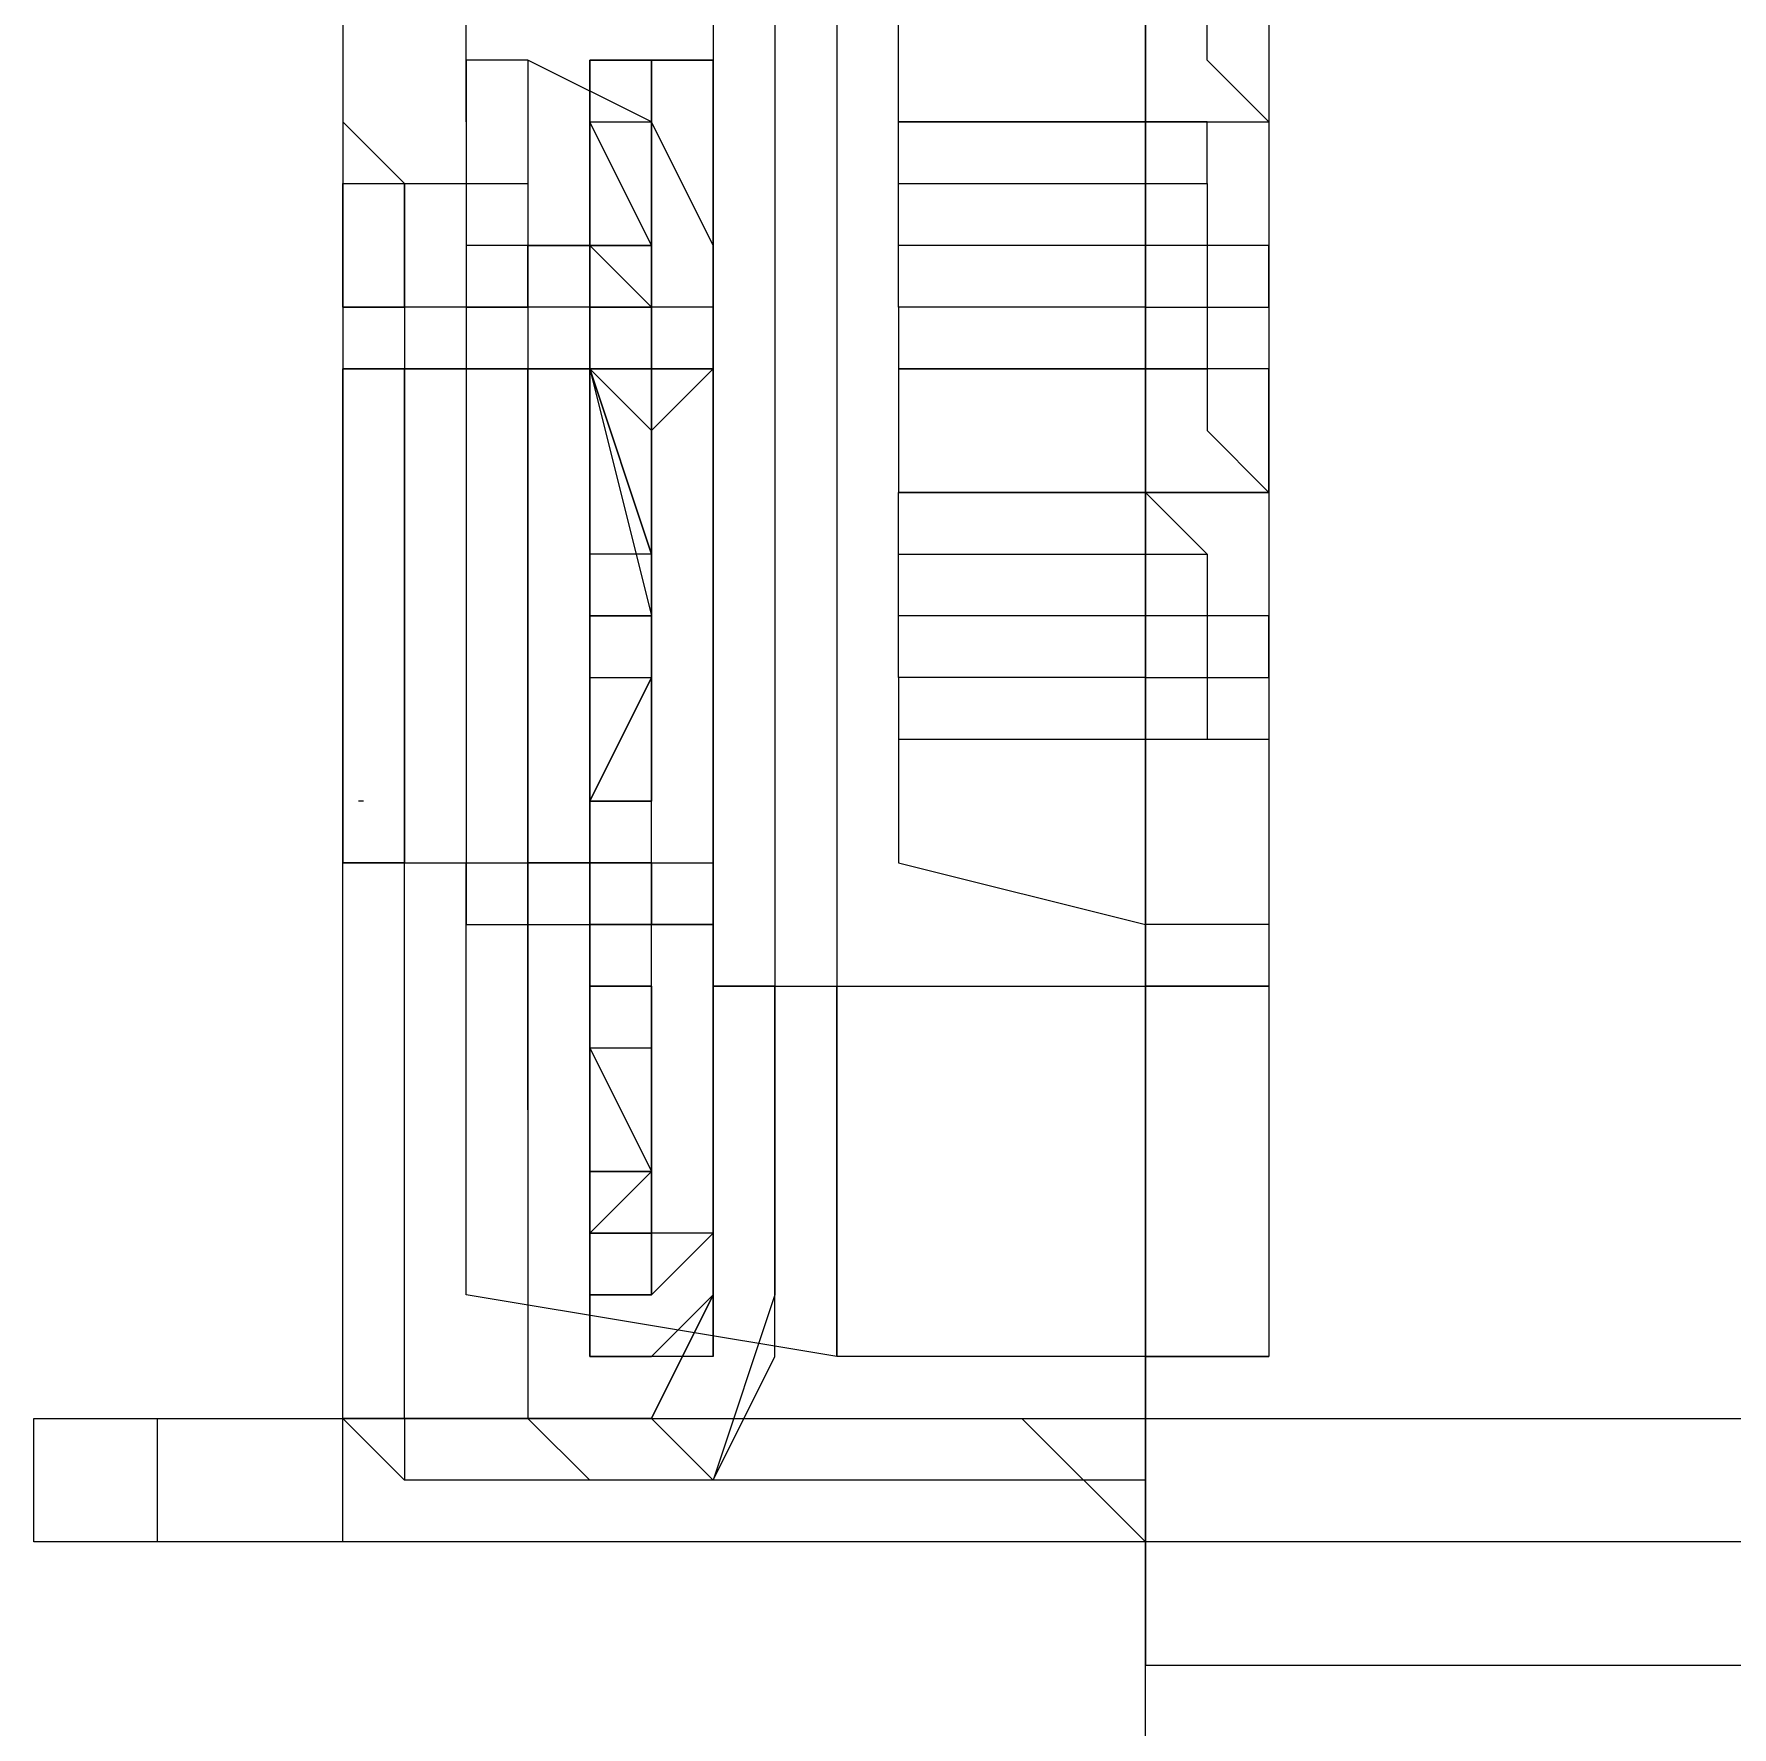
# Model space of a CAD drawing. Header units: millimetres. Extents: x 42 to 552, y 43 to 535.
# Drawn here: x 474.8634 to 474.89859, y 496.26018 to 496.29527 of the extents above; entities that cross this region are included whole.
import ezdxf

# ---------------------------------------------------------------- set-up
doc = ezdxf.new("R2010")
doc.units = ezdxf.units.MM
doc.header["$LTSCALE"] = 0.75
doc.header["$MEASUREMENT"] = 0
doc.layers.add('PDF_0', color=7, linetype='Continuous')
doc.layers.add('PDF_POSTE', color=7, linetype='Continuous')

msp = doc.modelspace()

# ---------------------------------------------------------------- linework, layer by layer
at = {"layer": 'PDF_0', "lineweight": 18}
for points in [[(474.886432, 497.29161), (474.886432, 496.777174), (474.886432, 496.775894), (474.886432, 496.262738), (474.886432, 496.261458)], [(474.876195, 496.75158), (474.876195, 496.75286), (474.877474, 496.749021), (474.877474, 496.742622), (474.877474, 496.275535), (474.877474, 496.269136), (474.876195, 496.266577), (474.869796, 496.266577), (474.871076, 496.265297)], [(474.877474, 496.742622), (474.878754, 496.742622), (474.878754, 496.275535), (474.877474, 496.275535)], [(475.047673, 496.269136), (474.906907, 496.269136), (474.906907, 496.264017), (474.869796, 496.264017), (474.869796, 496.266577), (474.904348, 496.266577), (474.904348, 496.270416), (474.899229, 496.270416), (474.899229, 496.271696), (474.909467, 496.271696), (474.909467, 496.301129), (474.917145, 496.302408), (474.917145, 496.307527), (474.909467, 496.307527), (474.909467, 496.312646), (475.045114, 496.313925), (475.045114, 496.406063), (475.048953, 496.406063)], [(474.869796, 496.319044), (474.869796, 496.29345), (474.869796, 496.292171), (474.869796, 496.289611), (474.869796, 496.292171)], [(474.886432, 496.302408), (474.886432, 496.266577)], [(474.886432, 496.29345), (474.881313, 496.29345), (474.881313, 496.297289), (474.886432, 496.297289), (474.881313, 496.297289)], [(474.869796, 496.29345), (474.869796, 496.29345)], [(474.869796, 496.29345), (474.869796, 496.29345)], [(474.869796, 496.29345), (474.869796, 496.292171), (474.869796, 496.289611), (474.869796, 496.288332), (474.869796, 496.278094)], [(474.886432, 496.289611), (474.881313, 496.289611), (474.881313, 496.285772), (474.886432, 496.285772)], [(474.869796, 496.264017), (474.865957, 496.264017), (474.865957, 496.266577), (474.869796, 496.266577), (474.869796, 496.278094), (474.869796, 496.288332)], [(474.881313, 496.288332), (474.886432, 496.288332)], [(474.886432, 496.281933), (474.881313, 496.281933), (474.881313, 496.278094), (474.886432, 496.276814)], [(474.881313, 496.280653), (474.886432, 496.280653)], [(474.886432, 496.265297), (474.877474, 496.265297), (474.878754, 496.267857), (474.878754, 496.275535), (474.886432, 496.275535)], [(474.865957, 496.264017), (474.863398, 496.264017), (474.863398, 496.266577), (474.865957, 496.266577)], [(474.876195, 496.266577), (474.877474, 496.265297), (474.871076, 496.265297), (474.869796, 496.266577)], [(474.869796, 496.266577), (474.869796, 496.266577)], [(474.886432, 496.264017), (474.883873, 496.266577)], [(474.871076, 496.265297), (474.871076, 496.265297)], [(475.045114, 496.246102), (474.904348, 496.247381), (474.904348, 496.258899), (474.888992, 496.258899), (474.888992, 496.247381), (474.886432, 496.247381), (474.886432, 496.261458), (474.908187, 496.261458), (474.908187, 496.264017), (474.909467, 496.264017), (474.910746, 496.2525), (475.046394, 496.251221), (475.046394, 496.264017), (475.047673, 496.264017), (475.047673, 496.261458), (475.054072, 496.261458), (475.054072, 496.260178), (475.052792, 496.260178), (475.052792, 496.013198)], [(474.886432, 496.261458), (474.886432, 496.261458)]]:
    msp.add_lwpolyline(points, dxfattribs=at)
at = {"layer": 'PDF_0', "lineweight": 0}
for points in [[(474.872356, 496.29473), (474.872356, 496.472607)], [(474.887712, 496.467488), (474.881313, 496.467488), (474.888992, 496.467488), (474.888992, 496.466209), (474.888992, 496.464929), (474.886432, 496.464929), (474.887712, 496.464929), (474.887712, 496.463649), (474.888992, 496.46237), (474.888992, 496.46109), (474.888992, 496.267857), (474.886432, 496.267857), (474.887712, 496.267857)], [(474.880034, 496.46237), (474.880034, 496.275535), (474.880034, 496.270416), (474.880034, 496.267857), (474.872356, 496.269136), (474.872356, 496.276814), (474.872356, 496.278094), (474.873635, 496.278094), (474.873635, 496.288332), (474.871076, 496.288332), (474.871076, 496.278094), (474.871076, 496.288332)], [(474.886432, 496.45981), (474.886432, 496.266577), (474.886432, 496.265297), (474.886432, 496.266577), (474.886432, 496.265297)], [(474.887712, 496.292171), (474.887712, 496.29345), (474.886432, 496.29345), (474.881313, 496.29345), (474.888992, 496.29345), (474.887712, 496.29473), (474.887712, 496.29601), (474.886432, 496.29601), (474.881313, 496.297289), (474.881313, 496.298569), (474.881313, 496.301129), (474.886432, 496.301129), (474.888992, 496.301129), (474.881313, 496.301129)], [(474.881313, 496.297289), (474.886432, 496.29601), (474.886432, 496.301129), (474.887712, 496.301129), (474.887712, 496.299849), (474.887712, 496.297289), (474.888992, 496.29601), (474.888992, 496.29473), (474.888992, 496.29345), (474.888992, 496.290891), (474.881313, 496.290891)], [(474.872356, 496.29345), (474.872356, 496.29473), (474.872356, 496.29345), (474.872356, 496.290891), (474.872356, 496.289611), (474.873635, 496.289611), (474.871076, 496.289611), (474.871076, 496.288332), (474.869796, 496.288332)], [(474.873635, 496.29473), (474.872356, 496.29473), (474.872356, 496.29345), (474.872356, 496.290891), (474.872356, 496.289611), (474.872356, 496.276814), (474.874915, 496.276814), (474.874915, 496.270416), (474.876195, 496.271696), (474.874915, 496.271696), (474.874915, 496.275535), (474.874915, 496.271696), (474.874915, 496.270416), (474.874915, 496.271696), (474.874915, 496.275535), (474.874915, 496.271696), (474.874915, 496.270416), (474.876195, 496.270416), (474.876195, 496.269136), (474.874915, 496.269136), (474.876195, 496.269136), (474.877474, 496.270416), (474.876195, 496.269136), (474.876195, 496.270416), (474.876195, 496.271696)], [(474.872356, 496.29473), (474.872356, 496.29473)], [(474.877474, 496.289611), (474.877474, 496.290891), (474.876195, 496.29345), (474.873635, 496.29473), (474.873635, 496.290891), (474.874915, 496.290891), (474.874915, 496.288332), (474.874915, 496.279374), (474.876195, 496.279374), (474.876195, 496.283213), (474.876195, 496.281933), (474.874915, 496.279374), (474.874915, 496.281933), (474.874915, 496.283213), (474.874915, 496.279374), (474.874915, 496.281933), (474.874915, 496.279374), (474.874915, 496.283213), (474.876195, 496.283213), (474.876195, 496.279374), (474.874915, 496.279374)], [(474.874915, 496.292171), (474.874915, 496.29473), (474.877474, 496.29473), (474.877474, 496.292171), (474.877474, 496.29345), (474.877474, 496.29473), (474.876195, 496.29473), (474.876195, 496.290891), (474.876195, 496.29345), (474.876195, 496.290891), (474.876195, 496.289611), (474.876195, 496.290891), (474.876195, 496.29473), (474.876195, 496.290891), (474.876195, 496.289611), (474.876195, 496.290891), (474.876195, 496.29345)], [(474.874915, 496.29345), (474.874915, 496.290891), (474.876195, 496.289611), (474.876195, 496.290891), (474.876195, 496.29473), (474.876195, 496.290891), (474.874915, 496.29345), (474.874915, 496.290891), (474.876195, 496.289611), (474.876195, 496.290891), (474.876195, 496.29473), (474.876195, 496.290891), (474.874915, 496.29345), (474.876195, 496.29345), (474.876195, 496.290891), (474.876195, 496.29473), (474.874915, 496.29473)], [(474.874915, 496.29473), (474.874915, 496.29473)], [(474.876195, 496.29473), (474.876195, 496.29473)], [(474.877474, 496.29473), (474.877474, 496.292171)], [(474.871076, 496.292171), (474.869796, 496.29345)], [(474.881313, 496.29345), (474.881313, 496.29345)], [(474.881313, 496.289611), (474.881313, 496.290891), (474.881313, 496.29345)], [(474.886432, 496.288332), (474.886432, 496.29345), (474.888992, 496.29345)], [(474.869796, 496.278094), (474.871076, 496.278094), (474.869796, 496.278094), (474.869796, 496.288332), (474.871076, 496.288332), (474.872356, 496.288332), (474.873635, 496.288332), (474.872356, 496.288332), (474.872356, 496.278094), (474.874915, 496.278094), (474.873635, 496.278094), (474.874915, 496.278094), (474.876195, 496.278094), (474.877474, 496.278094), (474.877474, 496.270416), (474.877474, 496.267857), (474.874915, 496.267857), (474.876195, 496.267857), (474.877474, 496.269136), (474.877474, 496.270416), (474.877474, 496.292171), (474.877474, 496.280653)], [(474.869796, 496.289611), (474.869796, 496.292171), (474.871076, 496.292171), (474.871076, 496.289611), (474.869796, 496.289611), (474.871076, 496.289611), (474.871076, 496.292171), (474.873635, 496.292171), (474.873635, 496.289611), (474.873635, 496.288332), (474.873635, 496.278094), (474.873635, 496.288332), (474.877474, 496.288332), (474.877474, 496.278094)], [(474.869796, 496.292171), (474.871076, 496.292171)], [(474.871076, 496.292171), (474.871076, 496.292171)], [(474.871076, 496.292171), (474.871076, 496.292171)], [(474.874915, 496.267857), (474.874915, 496.270416), (474.874915, 496.292171), (474.874915, 496.270416), (474.874915, 496.267857), (474.874915, 496.269136), (474.874915, 496.270416), (474.876195, 496.270416), (474.876195, 496.271696), (474.876195, 496.274255), (474.876195, 496.271696), (474.876195, 496.270416), (474.876195, 496.271696), (474.876195, 496.270416), (474.876195, 496.271696), (474.876195, 496.270416), (474.876195, 496.271696), (474.876195, 496.270416), (474.876195, 496.271696), (474.874915, 496.271696), (474.874915, 496.274255), (474.876195, 496.271696), (474.876195, 496.274255), (474.876195, 496.271696), (474.876195, 496.275535), (474.874915, 496.275535), (474.876195, 496.275535), (474.876195, 496.271696), (474.874915, 496.271696), (474.876195, 496.271696), (474.874915, 496.271696), (474.874915, 496.270416), (474.874915, 496.271696), (474.874915, 496.270416), (474.874915, 496.271696)], [(474.874915, 496.292171), (474.874915, 496.292171)], [(474.877474, 496.292171), (474.877474, 496.292171)], [(474.881313, 496.292171), (474.887712, 496.292171), (474.887712, 496.288332), (474.886432, 496.288332), (474.881313, 496.288332), (474.886432, 496.288332), (474.887712, 496.288332), (474.887712, 496.287052), (474.888992, 496.285772), (474.888992, 496.283213), (474.881313, 496.283213), (474.881313, 496.285772)], [(474.874915, 496.290891), (474.876195, 496.290891), (474.876195, 496.288332), (474.876195, 496.290891), (474.874915, 496.290891), (474.872356, 496.290891), (474.872356, 496.288332), (474.874915, 496.288332), (474.876195, 496.283213), (474.876195, 496.288332), (474.874915, 496.288332), (474.874915, 496.287052), (474.874915, 496.283213), (474.874915, 496.284493), (474.874915, 496.288332), (474.876195, 496.284493), (474.874915, 496.284493), (474.874915, 496.283213), (474.874915, 496.287052), (474.874915, 496.288332), (474.876195, 496.288332), (474.876195, 496.283213), (474.876195, 496.288332), (474.877474, 496.288332)], [(474.872356, 496.290891), (474.872356, 496.290891)], [(474.873635, 496.289611), (474.873635, 496.290891), (474.876195, 496.290891), (474.876195, 496.288332), (474.876195, 496.287052), (474.876195, 496.284493), (474.876195, 496.287052), (474.877474, 496.288332), (474.877474, 496.289611), (474.876195, 496.289611), (474.873635, 496.289611), (474.873635, 496.276814), (474.873635, 496.269136)], [(474.876195, 496.290891), (474.876195, 496.290891)], [(474.886432, 496.289611), (474.888992, 496.289611), (474.888992, 496.290891)], [(474.874915, 496.289611), (474.876195, 496.289611)], [(474.876195, 496.289611), (474.876195, 496.289611)], [(474.872356, 496.288332), (474.872356, 496.288332)], [(474.876195, 496.278094), (474.876195, 496.288332), (474.877474, 496.288332), (474.876195, 496.287052), (474.876195, 496.284493), (474.876195, 496.283213), (474.874915, 496.283213), (474.874915, 496.281933), (474.874915, 496.279374)], [(474.874915, 496.279374), (474.874915, 496.288332)], [(474.874915, 496.288332), (474.874915, 496.285772)], [(474.874915, 496.288332), (474.874915, 496.288332)], [(474.874915, 496.288332), (474.874915, 496.285772)], [(474.874915, 496.284493), (474.874915, 496.288332)], [(474.876195, 496.288332), (474.876195, 496.288332)], [(474.876195, 496.288332), (474.876195, 496.288332)], [(474.877474, 496.288332), (474.877474, 496.288332)], [(474.881313, 496.284493), (474.887712, 496.284493), (474.886432, 496.285772), (474.888992, 496.285772), (474.888992, 496.287052), (474.888992, 496.288332), (474.887712, 496.288332)], [(474.877474, 496.287052), (474.877474, 496.271696)], [(474.873635, 496.272975), (474.873635, 496.285772)], [(474.888992, 496.285772), (474.881313, 496.285772), (474.886432, 496.285772), (474.886432, 496.275535), (474.886432, 496.270416), (474.886432, 496.267857), (474.880034, 496.267857), (474.880034, 496.270416), (474.880034, 496.275535)], [(474.881313, 496.285772), (474.881313, 496.285772)], [(474.876195, 496.284493), (474.876195, 496.284493)], [(474.876195, 496.284493), (474.876195, 496.283213), (474.876195, 496.281933), (474.876195, 496.279374), (474.876195, 496.281933)], [(474.887712, 496.284493), (474.887712, 496.280653), (474.888992, 496.280653), (474.888992, 496.279374), (474.888992, 496.278094), (474.888992, 496.276814), (474.886432, 496.276814)], [(474.876195, 496.283213), (474.876195, 496.283213)], [(474.876195, 496.283213), (474.876195, 496.283213)], [(474.876195, 496.283213), (474.876195, 496.283213)], [(474.876195, 496.283213), (474.876195, 496.283213)], [(474.881313, 496.281933), (474.881313, 496.283213)], [(474.886432, 496.281933), (474.888992, 496.281933), (474.888992, 496.283213)], [(474.874915, 496.276814), (474.876195, 496.276814), (474.877474, 496.276814), (474.876195, 496.276814), (474.877474, 496.276814), (474.877474, 496.281933), (474.877474, 496.276814), (474.877474, 496.270416)], [(474.874915, 496.279374), (474.876195, 496.281933)], [(474.874915, 496.281933), (474.876195, 496.281933)], [(474.876195, 496.281933), (474.876195, 496.281933)], [(474.876195, 496.281933), (474.876195, 496.279374)], [(474.876195, 496.281933), (474.876195, 496.281933)], [(474.876195, 496.281933), (474.876195, 496.281933)], [(474.876195, 496.281933), (474.876195, 496.279374)], [(474.876195, 496.281933), (474.876195, 496.281933)], [(474.876195, 496.279374), (474.876195, 496.281933)], [(474.876195, 496.279374), (474.876195, 496.281933)], [(474.876195, 496.281933), (474.876195, 496.279374)], [(474.876195, 496.279374), (474.876195, 496.281933)], [(474.876195, 496.279374), (474.876195, 496.281933)], [(474.876195, 496.281933), (474.876195, 496.279374)], [(474.876195, 496.281933), (474.876195, 496.281933)], [(474.886432, 496.280653), (474.887712, 496.280653)], [(474.874915, 496.279374), (474.876195, 496.279374)], [(474.874915, 496.279374), (474.874915, 496.279374)], [(474.874915, 496.279374), (474.874915, 496.279374)], [(474.876195, 496.279374), (474.876195, 496.279374)], [(474.874915, 496.265297), (474.873635, 496.266577), (474.871076, 496.266577), (474.871076, 496.278094), (474.873635, 496.278094), (474.877474, 496.278094), (474.877474, 496.267857), (474.877474, 496.270416), (474.876195, 496.270416), (474.876195, 496.271696), (474.876195, 496.270416), (474.874915, 496.270416), (474.876195, 496.270416), (474.876195, 496.271696), (474.876195, 496.270416), (474.876195, 496.271696), (474.874915, 496.270416), (474.874915, 496.276814), (474.876195, 496.276814), (474.874915, 496.276814), (474.874915, 496.278094)], [(474.871076, 496.278094), (474.871076, 496.278094)], [(474.871076, 496.278094), (474.872356, 496.278094), (474.873635, 496.278094), (474.873635, 496.266577)], [(474.872356, 496.278094), (474.872356, 496.278094)], [(474.872356, 496.278094), (474.872356, 496.278094)], [(474.874915, 496.271696), (474.874915, 496.270416), (474.874915, 496.271696), (474.876195, 496.271696), (474.874915, 496.271696), (474.874915, 496.275535), (474.876195, 496.275535), (474.876195, 496.274255), (474.876195, 496.275535), (474.876195, 496.271696), (474.876195, 496.275535), (474.876195, 496.272975), (474.876195, 496.271696), (474.876195, 496.270416), (474.876195, 496.271696), (474.876195, 496.272975), (474.876195, 496.271696), (474.876195, 496.272975), (474.876195, 496.274255), (474.876195, 496.271696), (474.876195, 496.270416), (474.876195, 496.276814), (474.876195, 496.278094), (474.876195, 496.276814), (474.876195, 496.278094), (474.876195, 496.276814)], [(474.876195, 496.278094), (474.876195, 496.278094)], [(474.876195, 496.278094), (474.876195, 496.278094)], [(474.874915, 496.276814), (474.874915, 496.276814)], [(474.876195, 496.276814), (474.876195, 496.276814)], [(474.874915, 496.275535), (474.874915, 496.275535)], [(474.874915, 496.275535), (474.876195, 496.275535)], [(474.874915, 496.271696), (474.874915, 496.275535)], [(474.874915, 496.275535), (474.874915, 496.275535)], [(474.874915, 496.275535), (474.874915, 496.275535)], [(474.874915, 496.274255), (474.874915, 496.275535)], [(474.874915, 496.275535), (474.874915, 496.274255)], [(474.874915, 496.275535), (474.874915, 496.275535)], [(474.874915, 496.274255), (474.874915, 496.275535)], [(474.874915, 496.275535), (474.874915, 496.275535)], [(474.874915, 496.274255), (474.874915, 496.275535)], [(474.874915, 496.275535), (474.874915, 496.274255)], [(474.874915, 496.275535), (474.874915, 496.275535)], [(474.874915, 496.275535), (474.874915, 496.274255)], [(474.874915, 496.275535), (474.874915, 496.275535)], [(474.874915, 496.275535), (474.874915, 496.275535)], [(474.874915, 496.275535), (474.874915, 496.275535)], [(474.874915, 496.275535), (474.874915, 496.275535)], [(474.874915, 496.274255), (474.874915, 496.275535)], [(474.874915, 496.275535), (474.874915, 496.275535)], [(474.874915, 496.275535), (474.874915, 496.274255)], [(474.874915, 496.275535), (474.874915, 496.275535)], [(474.874915, 496.275535), (474.874915, 496.275535)], [(474.876195, 496.275535), (474.876195, 496.275535)], [(474.876195, 496.275535), (474.876195, 496.275535)], [(474.876195, 496.275535), (474.876195, 496.275535)], [(474.876195, 496.274255), (474.876195, 496.275535)], [(474.876195, 496.275535), (474.876195, 496.272975)], [(474.876195, 496.275535), (474.876195, 496.275535)], [(474.876195, 496.275535), (474.876195, 496.275535)], [(474.876195, 496.275535), (474.876195, 496.275535)], [(474.876195, 496.275535), (474.876195, 496.275535)], [(474.876195, 496.275535), (474.876195, 496.275535)], [(474.876195, 496.275535), (474.876195, 496.275535)], [(474.876195, 496.274255), (474.876195, 496.275535)], [(474.876195, 496.274255), (474.876195, 496.275535)], [(474.876195, 496.274255), (474.876195, 496.275535)], [(474.876195, 496.274255), (474.876195, 496.275535)], [(474.876195, 496.274255), (474.876195, 496.275535)], [(474.876195, 496.274255), (474.876195, 496.275535)], [(474.876195, 496.275535), (474.876195, 496.274255)], [(474.876195, 496.275535), (474.876195, 496.275535)], [(474.876195, 496.275535), (474.876195, 496.275535)], [(474.876195, 496.275535), (474.876195, 496.275535)], [(474.886432, 496.275535), (474.886432, 496.275535)], [(474.888992, 496.275535), (474.886432, 496.275535), (474.886432, 496.270416), (474.886432, 496.267857), (474.888992, 496.267857)], [(474.874915, 496.274255), (474.874915, 496.274255)], [(474.874915, 496.274255), (474.874915, 496.274255)], [(474.874915, 496.274255), (474.876195, 496.274255)], [(474.874915, 496.274255), (474.874915, 496.274255)], [(474.874915, 496.274255), (474.874915, 496.274255)], [(474.874915, 496.274255), (474.874915, 496.274255)], [(474.874915, 496.274255), (474.874915, 496.274255)], [(474.874915, 496.274255), (474.874915, 496.274255)], [(474.876195, 496.274255), (474.876195, 496.274255)], [(474.876195, 496.274255), (474.876195, 496.274255)], [(474.876195, 496.274255), (474.876195, 496.274255)], [(474.876195, 496.272975), (474.876195, 496.274255)], [(474.876195, 496.274255), (474.876195, 496.274255)], [(474.876195, 496.274255), (474.876195, 496.274255)], [(474.876195, 496.274255), (474.876195, 496.274255)], [(474.876195, 496.274255), (474.876195, 496.274255)], [(474.876195, 496.274255), (474.876195, 496.274255)], [(474.876195, 496.272975), (474.876195, 496.272975)], [(474.876195, 496.272975), (474.876195, 496.272975)], [(474.876195, 496.272975), (474.876195, 496.272975)], [(474.876195, 496.272975), (474.876195, 496.272975)], [(474.876195, 496.272975), (474.876195, 496.272975)], [(474.876195, 496.272975), (474.876195, 496.272975)], [(474.876195, 496.272975), (474.876195, 496.272975)], [(474.876195, 496.272975), (474.876195, 496.272975)], [(474.876195, 496.272975), (474.876195, 496.272975)], [(474.874915, 496.271696), (474.874915, 496.271696)], [(474.874915, 496.271696), (474.874915, 496.271696)], [(474.874915, 496.271696), (474.874915, 496.271696)], [(474.874915, 496.271696), (474.874915, 496.271696)], [(474.874915, 496.271696), (474.874915, 496.271696)], [(474.876195, 496.271696), (474.876195, 496.271696)], [(474.876195, 496.271696), (474.876195, 496.271696)], [(474.876195, 496.271696), (474.876195, 496.271696)], [(474.876195, 496.271696), (474.876195, 496.271696)], [(474.876195, 496.271696), (474.876195, 496.271696)], [(474.876195, 496.271696), (474.876195, 496.271696)], [(474.876195, 496.271696), (474.876195, 496.271696)], [(474.876195, 496.271696), (474.876195, 496.271696)], [(474.876195, 496.271696), (474.876195, 496.271696)], [(474.876195, 496.271696), (474.876195, 496.271696)], [(474.876195, 496.271696), (474.876195, 496.271696)], [(474.874915, 496.270416), (474.874915, 496.270416)], [(474.874915, 496.270416), (474.874915, 496.270416)], [(474.874915, 496.270416), (474.874915, 496.270416)], [(474.874915, 496.270416), (474.874915, 496.270416)], [(474.874915, 496.270416), (474.874915, 496.270416)], [(474.874915, 496.270416), (474.876195, 496.270416)], [(474.874915, 496.269136), (474.874915, 496.270416)], [(474.874915, 496.270416), (474.874915, 496.270416)], [(474.874915, 496.270416), (474.874915, 496.270416)], [(474.874915, 496.270416), (474.874915, 496.270416)], [(474.874915, 496.270416), (474.874915, 496.270416)], [(474.874915, 496.270416), (474.874915, 496.270416)], [(474.874915, 496.270416), (474.874915, 496.270416)], [(474.874915, 496.270416), (474.874915, 496.270416)], [(474.874915, 496.269136), (474.874915, 496.270416)], [(474.874915, 496.270416), (474.874915, 496.270416)], [(474.876195, 496.269136), (474.874915, 496.269136), (474.874915, 496.270416)], [(474.874915, 496.269136), (474.874915, 496.270416)], [(474.874915, 496.270416), (474.874915, 496.270416)], [(474.874915, 496.270416), (474.874915, 496.270416)], [(474.876195, 496.270416), (474.876195, 496.270416)], [(474.876195, 496.270416), (474.876195, 496.270416)], [(474.876195, 496.270416), (474.876195, 496.270416)], [(474.876195, 496.270416), (474.876195, 496.270416)], [(474.876195, 496.270416), (474.876195, 496.270416)], [(474.876195, 496.270416), (474.876195, 496.270416)], [(474.876195, 496.270416), (474.876195, 496.270416)], [(474.876195, 496.270416), (474.876195, 496.270416)], [(474.876195, 496.270416), (474.876195, 496.270416)], [(474.876195, 496.270416), (474.876195, 496.270416)], [(474.876195, 496.270416), (474.876195, 496.270416)], [(474.876195, 496.270416), (474.876195, 496.270416)], [(474.876195, 496.270416), (474.876195, 496.270416)], [(474.876195, 496.270416), (474.876195, 496.270416)], [(474.876195, 496.270416), (474.876195, 496.270416)], [(474.876195, 496.270416), (474.876195, 496.270416)], [(474.876195, 496.270416), (474.876195, 496.270416)], [(474.876195, 496.270416), (474.876195, 496.270416)], [(474.876195, 496.270416), (474.876195, 496.270416)], [(474.876195, 496.270416), (474.876195, 496.270416)], [(474.876195, 496.270416), (474.876195, 496.270416)], [(474.877474, 496.270416), (474.877474, 496.270416)], [(474.877474, 496.270416), (474.877474, 496.270416)], [(474.876195, 496.269136), (474.876195, 496.269136)], [(474.874915, 496.267857), (474.874915, 496.267857)], [(474.876195, 496.267857), (474.876195, 496.267857)], [(474.886432, 496.267857), (474.886432, 496.267857)], [(474.869796, 496.266577), (474.871076, 496.266577), (474.871076, 496.265297)], [(474.869796, 496.266577), (474.869796, 496.266577)], [(474.869796, 496.266577), (474.869796, 496.266577)], [(474.873635, 496.266577), (474.873635, 496.266577)], [(474.873635, 496.266577), (474.873635, 496.266577)], [(474.886432, 496.266577), (474.886432, 496.266577)], [(474.886432, 496.266577), (474.886432, 496.266577)], [(474.886432, 496.266577), (474.886432, 496.266577)], [(474.877474, 496.265297), (474.877474, 496.265297)], [(474.886432, 496.265297), (474.886432, 496.265297)], [(474.886432, 496.265297), (474.886432, 496.265297)], [(474.886432, 496.265297), (474.886432, 496.265297)], [(474.886432, 496.265297), (474.886432, 496.265297)]]:
    msp.add_lwpolyline(points, dxfattribs=at)
for points in [[(474.874915, 496.29473), (474.874915, 496.29345), (474.874915, 496.292171)], [(474.869796, 496.29345), (474.871076, 496.292171)], [(474.871076, 496.292171), (474.869796, 496.29345)], [(474.874915, 496.288332), (474.873635, 496.288332), (474.874915, 496.288332), (474.876195, 496.288332), (474.876195, 496.287052), (474.876195, 496.283213), (474.876195, 496.287052), (474.876195, 496.288332), (474.877474, 496.288332), (474.876195, 496.288332)], [(474.874915, 496.288332), (474.876195, 496.288332), (474.874915, 496.288332), (474.873635, 496.288332)], [(474.876195, 496.284493), (474.874915, 496.288332), (474.876195, 496.283213), (474.876195, 496.287052), (474.874915, 496.288332), (474.876195, 496.287052), (474.876195, 496.283213), (474.876195, 496.288332), (474.876195, 496.287052), (474.876195, 496.284493), (474.876195, 496.285772), (474.876195, 496.281933), (474.876195, 496.285772)], [(474.876195, 496.281933), (474.876195, 496.285772)], [(474.876195, 496.281933), (474.876195, 496.279374)], [(474.876195, 496.278094), (474.874915, 496.278094)], [(474.874915, 496.275535), (474.874915, 496.274255)], [(474.874915, 496.274255), (474.874915, 496.275535)], [(474.886432, 496.275535), (474.888992, 496.275535)], [(474.874915, 496.270416), (474.874915, 496.271696)]]:
    msp.add_lwpolyline(points, close=True, dxfattribs=at)
at = {"layer": 'PDF_0', "lineweight": 18}
msp.add_lwpolyline([(474.876195, 496.266577), (474.877474, 496.269136), (474.877474, 496.275535), (474.878754, 496.275535), (474.878754, 496.269136), (474.877474, 496.265297)], close=True, dxfattribs=at)
msp.add_open_spline([(474.870224, 496.279372), (474.870191, 496.279372), (474.870158, 496.279371), (474.870125, 496.279371)], degree=3, dxfattribs=at)
at = {"layer": 'PDF_POSTE', "lineweight": 25}
msp.add_lwpolyline([(474.886432, 495.511559), (474.886432, 497.870031), (474.886432, 498.28849)], dxfattribs=at)

doc.saveas('drawing.dxf')
